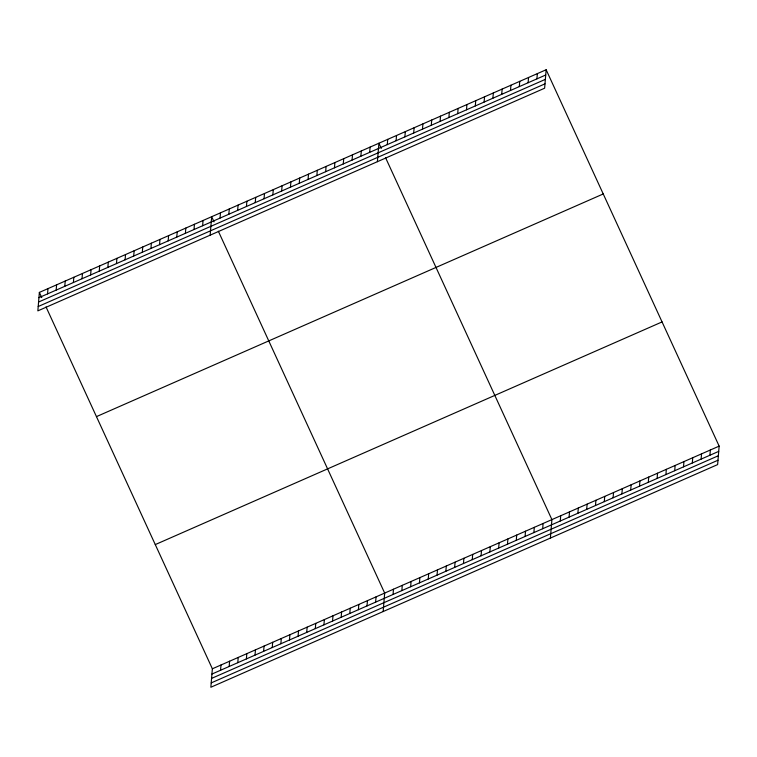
<?xml version="1.0" encoding="UTF-8"?>
<svg xmlns="http://www.w3.org/2000/svg" width="757" height="757" viewBox="0 0 757 757"><rect width="100%" height="100%" fill="white"/><g stroke="black" fill="none" stroke-linecap="round" stroke-linejoin="round"><path stroke-width="1.14" d="M39.364 292.41L37.85 310.872L544.633 88.209L546.147 69.748L39.364 292.41L41.749 297.586M47.549 293.886L47.984 288.625M56.169 290.101L56.595 284.84M64.78 286.316L65.216 281.055M73.401 282.531L73.826 277.27M82.011 278.746L82.447 273.485M90.632 274.952L91.058 269.7M99.243 271.167L99.678 265.915M107.854 267.382L108.289 262.13M116.474 263.597L116.909 258.345M125.085 259.812L125.52 254.56M133.705 256.027L134.14 250.775M142.316 252.242L142.751 246.99M150.936 248.457L151.362 243.205M159.547 244.672L159.982 239.42M168.168 240.887L168.593 235.635M176.778 237.102L177.214 231.85M185.399 233.317L185.825 228.065M194.01 229.532L194.445 224.28M202.63 225.747L203.056 220.486M210.153 235.172L211.676 216.701L214.051 221.877M220.041 218.092L220.476 212.84M228.841 214.231L229.276 208.97M237.651 210.361L238.077 205.1M246.451 206.491L246.886 201.239M46.026 306.907L212.367 668.791L210.853 687.252L717.636 464.59L719.15 446.128L546.147 69.748M255.251 202.621L255.686 197.369M220.552 670.267L220.987 665.006M264.051 198.76L264.486 193.499M229.163 666.482L229.598 661.221M272.851 194.89L273.286 189.638M237.783 662.697L238.218 657.436M281.661 191.019L282.087 185.768M246.394 658.912L246.829 653.651M290.461 187.159L290.896 181.898M255.014 655.117L255.45 649.866M299.261 183.289L299.696 178.027M263.625 651.332L264.061 646.081M308.061 179.418L308.496 174.167M272.246 647.547L272.671 642.296M316.861 175.558L317.297 170.297M280.856 643.762L281.292 638.511M325.671 171.688L326.097 166.426M289.477 639.977L289.903 634.726M334.471 167.817L334.897 162.566M298.088 636.192L298.523 630.941M343.271 163.947L343.706 158.696M306.708 632.407L307.134 627.156M352.071 160.087L352.507 154.825M315.319 628.622L315.754 623.371M360.871 156.216L361.307 150.955M323.939 624.837L324.365 619.586M369.681 152.346L370.107 147.095M332.55 621.052L332.985 615.801M377.393 161.686L378.907 143.224L381.291 148.4M341.17 617.267L341.596 612.016M387.281 144.615L387.716 139.354M349.781 613.482L350.217 608.231M396.081 140.745L396.517 135.494M358.392 609.697L358.827 604.446M404.881 136.875L405.317 131.623M367.013 605.912L367.448 600.651M413.691 133.014L414.117 127.753M375.623 602.127L376.059 596.866M422.491 129.144L422.917 123.893M383.156 611.552L384.679 593.081L218.338 231.197M431.291 125.274L431.727 120.022M393.044 594.472L393.479 589.22M440.091 121.413L440.527 116.152M401.844 590.611L402.279 585.35M448.892 117.543L449.327 112.282M410.644 586.741L411.079 581.48M457.701 113.673L458.127 108.421M419.454 582.871L419.88 577.619M466.501 109.803L466.927 104.551M428.254 579.001L428.68 573.749M475.301 105.942L475.737 100.681M437.054 575.14L437.489 569.879M484.102 102.072L484.537 96.82M445.854 571.27L446.289 566.009M492.902 98.202L493.337 92.95M454.654 567.4L455.089 562.148M501.711 94.341L502.137 89.08M463.464 563.539L463.89 558.278M510.511 90.471L510.937 85.21M472.264 559.669L472.69 554.408M519.311 86.601L519.747 81.349M481.064 555.799L481.499 550.547M528.112 82.74L528.547 77.479M489.864 551.929L490.299 546.677M536.912 78.87L537.347 73.609M498.664 548.068L499.1 542.807M507.474 544.198L507.9 538.946M516.274 540.328L516.7 535.076M525.074 536.467L525.509 531.206M533.874 532.597L534.31 527.336M542.674 528.727L543.11 523.475M550.396 538.066L551.91 519.605L385.568 157.711M560.284 520.996L560.71 515.735M569.084 517.126L569.519 511.874M577.884 513.255L578.32 508.004M586.684 509.395L587.12 504.134M595.494 505.525L595.92 500.263M604.294 501.654L604.72 496.403M613.094 497.794L613.53 492.533M621.894 493.924L622.33 488.662M630.695 490.053L631.13 484.802M639.504 486.183L639.93 480.932M648.304 482.323L648.73 477.061M657.104 478.452L657.54 473.201M665.905 474.582L666.34 469.331M674.705 470.722L675.14 465.46M683.514 466.851L683.94 461.59M692.314 462.981L692.74 457.73M701.114 459.12L701.55 453.859M709.915 455.25L710.35 449.989M38.938 297.671L545.721 75M38.579 302.024L545.362 79.362M38.21 306.519L544.993 83.847M96.461 416.615L603.244 193.953M155.28 544.586L662.063 321.924M212.367 668.791L719.15 446.128M211.941 674.052L718.715 451.38M211.582 678.404L718.355 455.742M211.212 682.899L717.986 460.228"/></g></svg>
